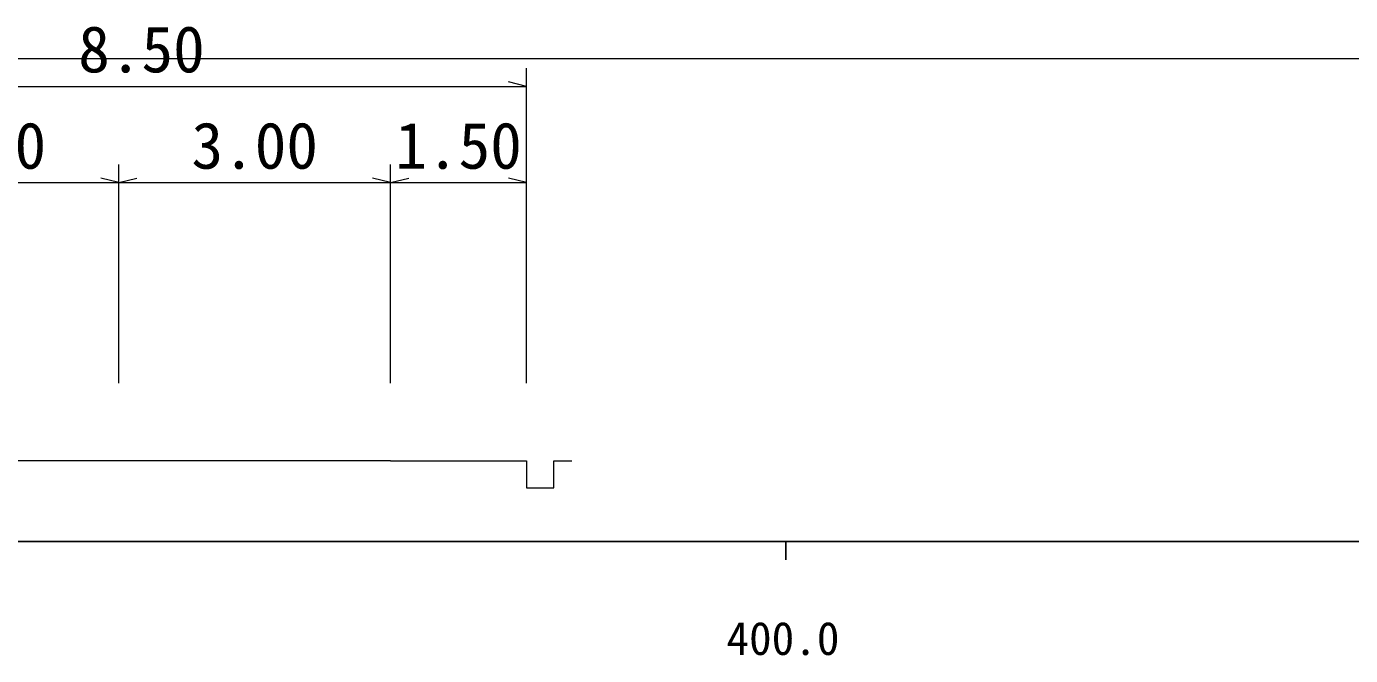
# Model space of a CAD drawing. Units: millimetres on the paper, enlarged 1000 times, with parts at other scales. Extents: x 40000 to 680000, y 20000 to 380000.
# Drawn here: x 426098 to 499166, y 198715 to 233437 of the extents above; entities that cross this region are included whole.
import ezdxf
from ezdxf.enums import TextEntityAlignment as Align

# ---------------------------------------------------------------- set-up
doc = ezdxf.new("R2010")
doc.units = ezdxf.units.MM
doc.header["$LTSCALE"] = 1000
for name, color, linetype, lineweight in [('M-BGD', 7, 'Continuous', 13), ('M-STR-HTXT', 7, 'Continuous', 13), ('M-TTL-BAND', 7, 'Continuous', 25)]:
    doc.layers.add(name, color=color, linetype=linetype, lineweight=lineweight)
doc.styles.add('ＭＳ ゴシック', font='')
doc.styles.get('ＭＳ ゴシック').set_extended_font_data('MS Gothic')

msp = doc.modelspace()

# ---------------------------------------------------------------- linework, layer by layer
at = {"layer": 'M-BGD'}
for p, q in [((453694, 213745), (453694, 231133)), ((453694, 230133), (452694, 230383)), ((411194, 230133), (453694, 230133)), ((431194, 213745), (431194, 225816)), ((431194, 213745), (431194, 225816)), ((446194, 213745), (446194, 225816)), ((446194, 213745), (446194, 225816)), ((453694, 213745), (453694, 225816)), ((431194, 224816), (430194, 225066)), ((431194, 224816), (432194, 225066)), ((446194, 224816), (445194, 225066)), ((446194, 224816), (447194, 225066)), ((453694, 224816), (452694, 225066)), ((416194, 224816), (431194, 224816)), ((431194, 224816), (446194, 224816)), ((446194, 224816), (453694, 224816)), ((431194, 209463), (416194, 209463)), ((446194, 209463), (431194, 209463)), ((446194, 209463), (453694, 209463)), ((453694, 209463), (453694, 207963)), ((455194, 207963), (455194, 209463)), ((455194, 209463), (456194, 209463)), ((453694, 207963), (455194, 207963))]:
    msp.add_line(p, q, dxfattribs=at)
at = {"layer": 'M-STR-HTXT'}
msp.add_line((182305, 231669), (541374, 231669), dxfattribs=at)
at = {"layer": 'M-TTL-BAND'}
for p, q in [((40000, 205000), (579000, 205000)), ((468000, 205000), (468000, 204000))]:
    msp.add_line(p, q, dxfattribs=at)

# ---------------------------------------------------------------- texts
at = {"layer": 'M-BGD', "style": 'ＭＳ ゴシック'}
for s, p in [('8.50', (432444, 230133)), ('3.00', (423694, 224816)), ('3.00', (438694, 224816)), ('1.50', (449944, 224816))]:
    msp.add_text(s, height=2566, dxfattribs=at).set_placement(p, align=Align.BOTTOM_CENTER)
at = {"layer": 'M-TTL-BAND', "style": 'ＭＳ ゴシック'}
msp.add_text('400.0', height=1833, dxfattribs=at).set_placement((467844, 198195), align=Align.BOTTOM_CENTER)

doc.saveas('drawing.dxf')
